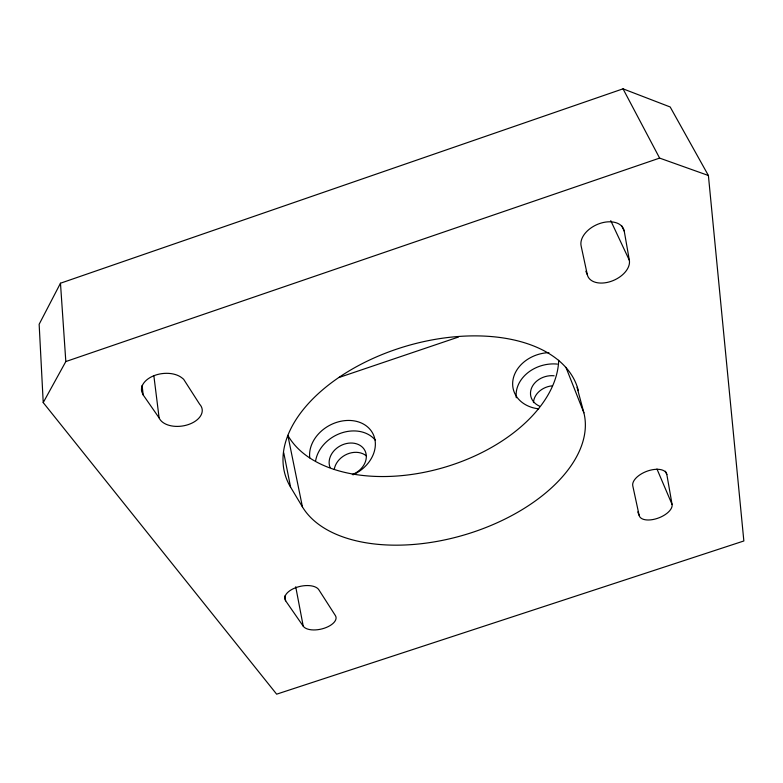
<?xml version="1.0" encoding="UTF-8"?>
<svg xmlns="http://www.w3.org/2000/svg" width="783" height="783" viewBox="0 0 783 783"><rect width="100%" height="100%" fill="white"/><g stroke="black" fill="none" stroke-linecap="round" stroke-linejoin="round"><path stroke-width="1.17" d="M60.477 283.221L39.15 324.26L43.222 402.589L276.644 694.169L743.85 540.975L708.4 175.5L670.179 106.977L623.023 88.831L60.477 283.221L65.821 361.55L43.222 402.589M65.821 361.55L659.619 158.097L708.4 175.5M339.088 377.465L458.427 337.052M143.201 394.965L159.115 417.897A22.071 13.673 -8.5 0 0 188.302 424.592A22.071 13.673 -8.5 0 0 199.665 404.243L183.613 379.226L181.832 377.798A22.492 14.241 -7.8 0 0 155.425 375.155A22.492 14.241 -7.8 0 0 141.664 391.48L143.201 394.965L142.095 385.393M285.638 600.796L303.236 626.194A17.148 8.496 -13 0 0 324.221 628.24A17.148 8.496 -13 0 0 335.388 615.585L318.857 589.795A17.745 9.073 -12.6 0 0 296.894 587.279A17.745 9.073 -12.6 0 0 285.638 600.796L284.758 596.02M283.749 452.799L290.591 487.143L302.434 506.904A149.113 85.269 -16.5 0 0 473.196 532.137A149.113 85.269 -16.5 0 0 583.883 412.788L577.022 387.291M623.023 88.831L659.619 158.097M621.673 225.749L624.257 231.2L629.356 260.328A22.345 14.143 -24 0 1 611.034 281.371A22.345 14.143 -24 0 1 587.299 274.598L585.85 271.261M610.75 220.649L629.356 260.328M665.413 471.229L666.842 474.547L672.078 504.458A17.392 8.691 -20.7 0 1 657.27 518.424A17.392 8.691 -20.7 0 1 639.134 515.331L637.763 511.925M656.966 468.997L672.078 504.458M565.943 367.335L583.883 412.788M587.299 274.598L581.113 245.882A22.942 14.877 -24.6 0 1 599.749 223.507A22.942 14.877 -24.6 0 1 624.257 231.2M639.134 515.331L632.781 485.832A17.999 9.288 -21 0 1 647.991 470.877A17.999 9.288 -21 0 1 666.842 474.547M302.434 506.904L287.841 435.348A142.653 87.549 -16.5 0 0 440.653 468.4A142.653 87.549 -16.5 0 0 558.69 360.258M295.72 586.78L303.236 626.194M153.85 375.674L159.115 417.897M309.755 457.849A34.315 27.376 -28.2 0 1 336.641 422.36A34.315 27.376 -28.2 0 1 374.323 437.129A34.315 27.376 -28.2 0 1 353.025 474.821M538.684 408.843A34.599 27.767 -14.6 0 1 513.031 379.638A34.599 27.767 -14.6 0 1 548.912 352.624M516.291 397.754A34.207 27.64 -14.4 0 1 557.359 364.095M290.591 487.143A152.538 89.223 -16.4 0 1 397.118 348.983A152.538 89.223 -16.4 0 1 578.363 390.668M334.253 469.428A19.193 15.513 -28.5 0 1 347.094 454.14A19.193 15.513 -28.5 0 1 366.219 455.775M533.458 402.619A19.35 15.729 -14.3 0 1 551.898 385.853M315.657 460.639A33.933 27.268 -28.3 0 1 341.231 433.048A33.933 27.268 -28.3 0 1 375.37 440.242M330.064 467.471A19.389 15.582 -28.3 0 1 342.308 444.871A19.389 15.582 -28.3 0 1 365.641 452.28A19.389 15.582 -28.3 0 1 352.321 474.537M539.477 406.103A19.546 15.797 -14.4 0 1 531.97 387.115A19.546 15.797 -14.4 0 1 554.119 375.781"/></g></svg>
